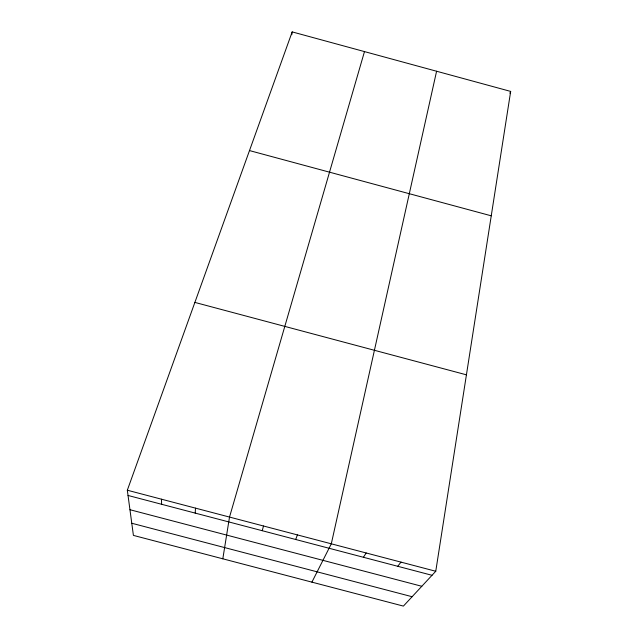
<?xml version="1.0" encoding="UTF-8"?>
<svg xmlns="http://www.w3.org/2000/svg" width="638" height="638" viewBox="0 0 638 638"><rect width="100%" height="100%" fill="white"/><g stroke="black" fill="none" stroke-linecap="round" stroke-linejoin="round"><path stroke-width="0.96" d="M195.212 513.104L195.499 508.135M291.773 34.723L292.18 31.9L510.671 91.417L435.762 571.257L403.399 606.1L133.406 535.394L127.329 490.223L292.18 31.9M222.814 558.808L229.52 517.075L364.481 51.598M436.591 71.233L331.305 543.815L311.91 582.143M262.226 530.704L263.494 525.999M295.665 539.485L297.42 534.915M509.906 93.156L510.671 91.417M363.421 557.285L366.172 552.971M397.737 566.297L400.991 562.118M127.329 490.223L435.762 571.257M128.031 495.463L432.014 575.293M129.953 509.714L421.806 586.282M131.771 523.248L412.108 596.721M194.877 302.412L466.426 374.825M249.49 150.576L491.252 215.819M161.438 499.187L161.645 504.291"/></g></svg>
